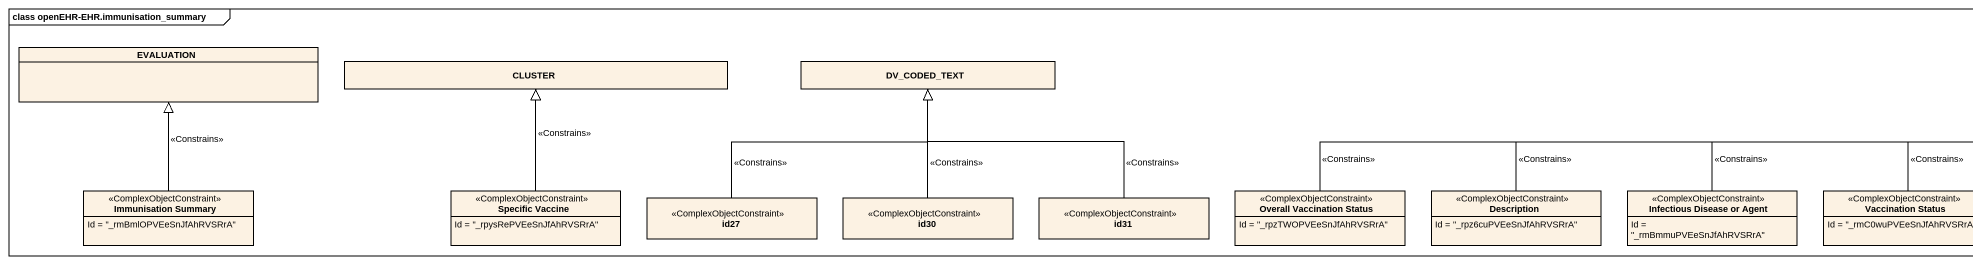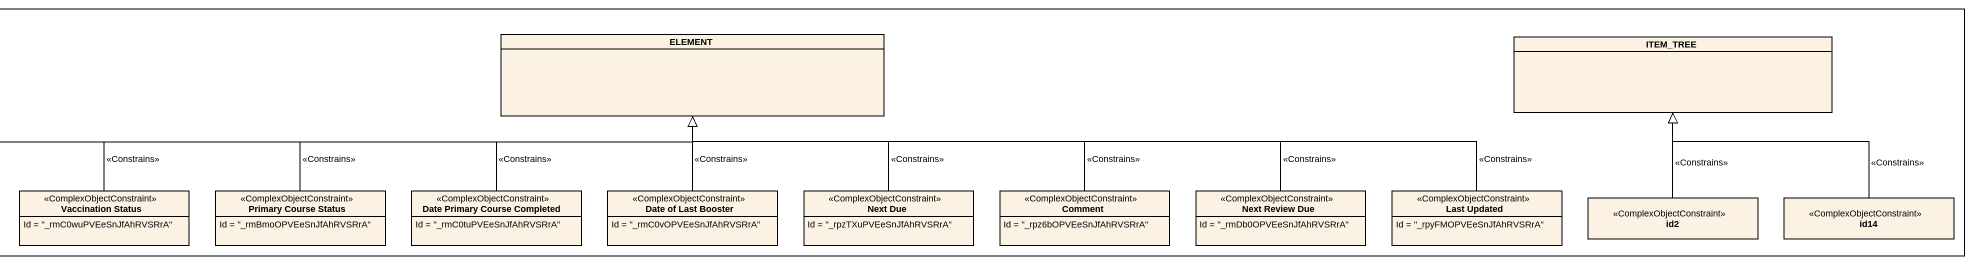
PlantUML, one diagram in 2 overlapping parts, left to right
@startuml
mainframe class openEHR-EHR.immunisation_summary
hide circle
hide empty members
class ELEMENT
class ITEM_TREE
class EVALUATION
class CLUSTER
class DV_CODED_TEXT
class "Immunisation Summary" as Immunisation_Summary <<ComplexObjectConstraint>> {
  Id = "_rmBmlOPVEeSnJfAhRVSRrA"
}
class "Specific Vaccine" as Specific_Vaccine <<ComplexObjectConstraint>> {
  Id = "_rpysRePVEeSnJfAhRVSRrA"
}
class id27 <<ComplexObjectConstraint>>
class id30 <<ComplexObjectConstraint>>
class id31 <<ComplexObjectConstraint>>
class "Overall Vaccination Status" as Overall_Vaccination_Status <<ComplexObjectConstraint>> {
  Id = "_rpzTWOPVEeSnJfAhRVSRrA"
}
class Description <<ComplexObjectConstraint>> {
  Id = "_rpz6cuPVEeSnJfAhRVSRrA"
}
class "Infectious Disease or Agent" as Infectious_Disease_or_Agent <<ComplexObjectConstraint>> {
  Id = "_rmBmmuPVEeSnJfAhRVSRrA"
}
class "Vaccination Status" as Vaccination_Status <<ComplexObjectConstraint>> {
  Id = "_rmC0wuPVEeSnJfAhRVSRrA"
}
class "Primary Course Status" as Primary_Course_Status <<ComplexObjectConstraint>> {
  Id = "_rmBmoOPVEeSnJfAhRVSRrA"
}
class "Date Primary Course Completed" as Date_Primary_Course <<ComplexObjectConstraint>> {
  Id = "_rmC0tuPVEeSnJfAhRVSRrA"
}
class "Date of Last Booster" as Date_of_Last_Booster <<ComplexObjectConstraint>> {
  Id = "_rmC0vOPVEeSnJfAhRVSRrA"
}
class "Next Due" as Next_Due <<ComplexObjectConstraint>> {
  Id = "_rpzTXuPVEeSnJfAhRVSRrA"
}
class Comment <<ComplexObjectConstraint>> {
  Id = "_rpz6bOPVEeSnJfAhRVSRrA"
}
class "Next Review Due" as Next_Review_Due <<ComplexObjectConstraint>> {
  Id = "_rmDb0OPVEeSnJfAhRVSRrA"
}
class "Last Updated" as Last_Updated <<ComplexObjectConstraint>> {
  Id = "_rpyFMOPVEeSnJfAhRVSRrA"
}
class id2 <<ComplexObjectConstraint>>
class id14 <<ComplexObjectConstraint>>
Immunisation_Summary -up-|> EVALUATION : <<Constrains>>
Specific_Vaccine -up-|> CLUSTER : <<Constrains>>
id27 -up-|> DV_CODED_TEXT : <<Constrains>>
id30 -up-|> DV_CODED_TEXT : <<Constrains>>
id31 -up-|> DV_CODED_TEXT : <<Constrains>>
Overall_Vaccination_Status -right-|> ELEMENT : <<Constrains>>
Description -right-|> ELEMENT : <<Constrains>>
Infectious_Disease_or_Agent -right-|> ELEMENT : <<Constrains>>
Vaccination_Status -right-|> ELEMENT : <<Constrains>>
Primary_Course_Status -right-|> ELEMENT : <<Constrains>>
Date_Primary_Course -up-|> ELEMENT : <<Constrains>>
Date_of_Last_Booster -up-|> ELEMENT : <<Constrains>>
Next_Due -up-|> ELEMENT : <<Constrains>>
Comment -left-|> ELEMENT : <<Constrains>>
Next_Review_Due -left-|> ELEMENT : <<Constrains>>
Last_Updated -left-|> ELEMENT : <<Constrains>>
id2 -up-|> ITEM_TREE : <<Constrains>>
id14 -up-|> ITEM_TREE : <<Constrains>>
@enduml
